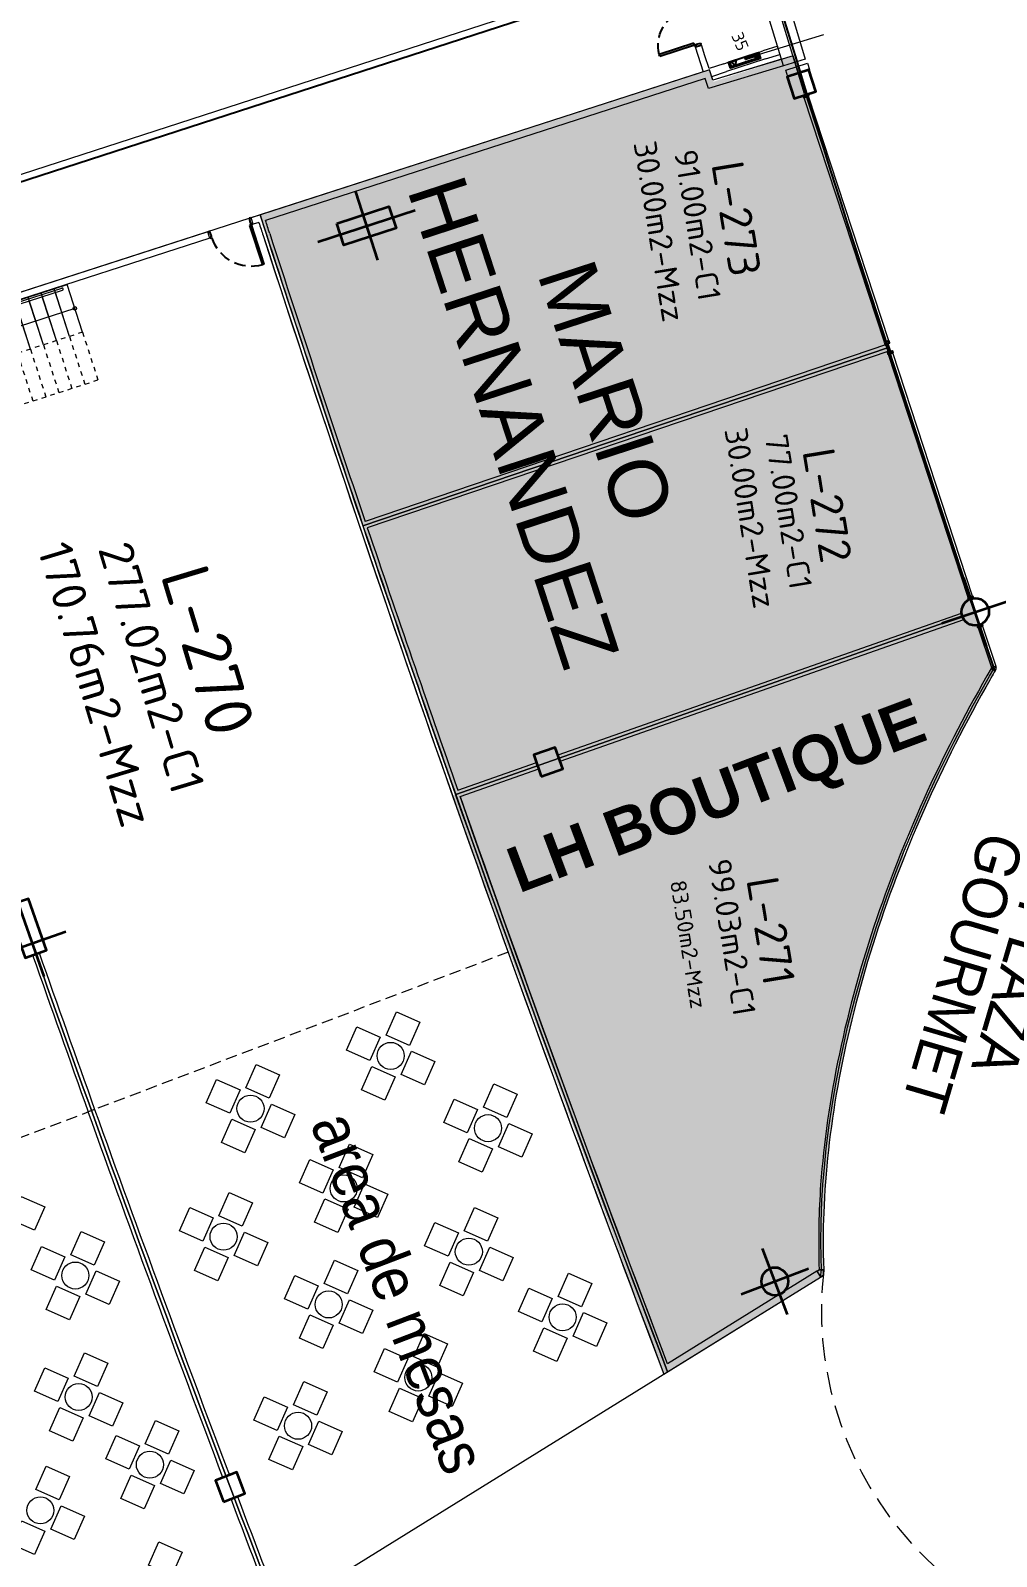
# Model space of a CAD drawing. Header units: metres. Extents: x 2 to 659295185, y -28 to 1124222152.
# Drawn here: x 655462.6 to 655483.79, y 1126306.41 to 1126339.88 of the extents above; entities that cross this region are included whole.
import ezdxf
from ezdxf.enums import TextEntityAlignment as Align

# ---------------------------------------------------------------- set-up
doc = ezdxf.new("R2010")
doc.units = ezdxf.units.M
doc.header["$MEASUREMENT"] = 0
for name, pattern in [('CCSM_C1_CUERPO CK$0$HIDDEN', [0.375, 0.25, -0.125]), ('CCSM_C1_CUERPO NS$0$CONTINUA', [0]), ('CCSM_C1_CUERPO NS$0$DASHED', [0.75, 0.5, -0.25]), ('CCSM_C1_CUERPO NS$0$HIDDEN2', [0.1875, 0.125, -0.0625]), ('CCSM_C1_CUERPO QR$0$CONTINUA', [0]), ('CCSM_C1_CUERPO QR$0$HIDDEN', [0.375, 0.25, -0.125]), ('CONTINUA', [0]), ('DASHDOT', [1, 0.5, -0.25, 0, -0.25]), ('HIDDEN', [0.375, 0.25, -0.125])]:
    doc.linetypes.add(name, pattern=pattern)
doc.layers.get('0').update_dxf_attribs({"linetype": 'CONTINUOUS'})
for name, color, linetype in [('CCSM_C1_CUERPO CK$0$A-LOCAL ID', 7, 'CONTINUOUS'), ('CCSM_C1_CUERPO CK$0$ID_Nº LOCAL', 7, 'CONTINUOUS'), ('CCSM_C1_CUERPO CK$0$ID_RUBRO', 7, 'CONTINUOUS'), ('CCSM_C1_CUERPO NS$0$A-FRENTE DE LOCAL', 4, 'CONTINUOUS'), ('CCSM_C1_CUERPO NS$0$A-LOCAL ID', 7, 'CONTINUOUS'), ('CCSM_C1_CUERPO NS$0$A-MARCOS LOCALES', 4, 'CONTINUOUS'), ('CCSM_C1_CUERPO NS$0$a-mobiliario', 8, 'CCSM_C1_CUERPO NS$0$HIDDEN2'), ('CCSM_C1_CUERPO NS$0$A-PARED', 2, 'CCSM_C1_CUERPO NS$0$CONTINUA'), ('CCSM_C1_CUERPO NS$0$A-PROYECCIONES', 5, 'CCSM_C1_CUERPO NS$0$DASHED'), ('CCSM_C1_CUERPO NS$0$ID_AREA EXACTA', 7, 'CONTINUOUS'), ('CCSM_C1_CUERPO NS$0$ID_Nº LOCAL', 7, 'CONTINUOUS'), ('CCSM_C1_CUERPO NS$0$ID_RUBRO', 7, 'CONTINUOUS'), ('CCSM_C1_CUERPO QR$0$A-EQUIPOS', 9, 'CONTINUOUS'), ('CCSM_C1_CUERPO QR$0$A-PARED', 2, 'CCSM_C1_CUERPO QR$0$CONTINUA'), ('CCSM_C1_CUERPO QR$0$A-PUERTA', 5, 'CCSM_C1_CUERPO QR$0$CONTINUA'), ('CCSM_C1_CUERPO QR$0$A_PROYECCION', 5, 'CONTINUOUS')]:
    doc.layers.add(name, color=color, linetype=linetype)
doc.layers.add('CCSM_C1_CUERPO NS$0$A-AREAS COMERCIALES', color=151, linetype='CONTINUOUS', plot=False)
doc.layers.add('CCSM_C1_CUERPO QR$0$A-AREAS COMERCIALES', color=151, linetype='CONTINUOUS', plot=False)
for name, color, linetype, lineweight in [('CCSM_C1_CUERPO QR$0$ENUMERACIÓN DE CAJETIN DE EXTINSIÓN', 8, 'CONTINUOUS', 0), ('CCSM_XREF ESTRUCTURA15$0$E-CA-COLUMNA', 2, 'CONTINUOUS', 35), ('CCSM_XREF ESTRUCTURA15$0$E-CQ-COLUMNA', 2, 'CONTINUOUS', 35), ('CCSM_XREF ESTRUCTURA15$0$E-CR-COLUMNA', 2, 'CONTINUOUS', 35), ('CCSM_XREF ESTRUCTURA15$0$E-CS-COLUMNA', 2, 'CONTINUOUS', 35), ('LOCALES ASIGNADOS', 41, 'DASHDOT', 0), ('LOCALES PROPIOS', 101, 'CONTINUA', 0), ('NOMBRES LOCATARIOS', 7, 'CONTINUA', 0), ('XREF ESCALERAS', 252, 'CONTINUOUS', 0)]:
    doc.layers.add(name, color=color, linetype=linetype, lineweight=lineweight)
doc.styles.add('CCSM_C1_CUERPO CK$0$ROMANS', font='romans__.ttf')
doc.styles.add('CCSM_C1_CUERPO CK$0$sigo', font='arial.ttf', dxfattribs={"width": 0.9})
doc.styles.add('CCSM_C1_CUERPO NS$0$ROMANS', font='romans__.ttf')
doc.styles.add('CCSM_C1_CUERPO NS$0$sigo', font='arial.ttf', dxfattribs={"width": 0.9})
doc.styles.add('CCSM_C1_CUERPO QR$0$ROMANS', font='romans__.ttf')
doc.styles.add('XX', font='')
doc.styles.get('XX').set_extended_font_data('Arial Black')

# ---------------------------------------------------------------- blocks, each defined once
blk = doc.blocks.new('CCSM_C1_CUERPO NS$0$MARCO LOCAL-COLUMNA')
for points in [[(-0.05, -0.05), (-0.05, 0), (0.05, 0), (0.05, -0.05)], [(-0.045, -0.045), (-0.045, -0.005), (0.045, -0.005), (0.045, -0.045)]]:
    blk.add_lwpolyline(points, close=True)
blk = doc.blocks.new('CCSM_C1_CUERPO NS$0$MARCO-PARED')
for points in [[(-0.14, 0.05), (-0.09, 0.05), (-0.09, -0.05), (-0.14, -0.05)], [(-0.135, 0.045), (-0.095, 0.045), (-0.095, -0.045), (-0.135, -0.045)], [(-0.075, 0.05), (-0.075, 0.045), (-0.085, 0.045), (-0.085, 0), (0.085, 0), (0.085, 0.045), (0.075, 0.045), (0.075, 0.05), (0.09, 0.05), (0.09, -0.005), (-0.09, -0.005), (-0.09, 0.05)], [(0.14, 0.05), (0.09, 0.05), (0.09, -0.05), (0.14, -0.05)], [(0.135, 0.045), (0.095, 0.045), (0.095, -0.045), (0.135, -0.045)]]:
    blk.add_lwpolyline(points, close=True)
blk = doc.blocks.new('CCSM_C1_CUERPO NS$0$IDENT LOCAL')
at = {"style": 'CCSM_C1_CUERPO NS$0$ROMANS'}
for tag, height, p in [('NºLOCAL', 0.7, (0, 2.404)), ('AREA-EXACTA', 0.5, (0, 1.7)), ('RUBRO', 0.35, (0, 0.85)), ('USO', 0.35, (0, 0))]:
    blk.add_attdef(tag, text='', height=height, dxfattribs=at).set_placement(p, align=Align.BOTTOM_CENTER)
blk = doc.blocks.new('CCSM_C1_CUERPO QR$0$P. Doble 180.15')
for p, q in [((-1.955, 0.8), (-1.915, 0.8)), ((-1.955, 0.8), (-1.955, 0)), ((-1.915, 0), (-1.915, 0.8)), ((-0.435, 0), (-0.435, 0.8)), ((-0.395, 0.8), (-0.435, 0.8)), ((-0.395, 0.8), (-0.395, 0)), ((-1.985, 0), (-1.96, 0)), ((-1.985, -0.015), (-1.985, 0)), ((-1.96, 0), (-1.96, -0.045)), ((-0.39, 0), (-0.39, -0.045)), ((-0.365, 0), (-0.39, 0)), ((-0.365, -0.015), (-0.365, 0)), ((-2, -0.015), (-1.985, -0.015)), ((-2, -0.015), (-2, -0.135)), ((-2, -0.135), (-1.985, -0.135)), ((-1.985, -0.135), (-1.985, -0.15)), ((-1.985, -0.15), (-1.96, -0.15)), ((-1.95, -0.045), (-1.96, -0.15)), ((-1.96, -0.045), (-1.95, -0.045)), ((-1.955, 0), (-1.915, 0)), ((-0.395, 0), (-0.435, 0)), ((-0.4, -0.045), (-0.39, -0.15)), ((-0.39, -0.045), (-0.4, -0.045)), ((-0.365, -0.15), (-0.39, -0.15)), ((-0.35, -0.015), (-0.365, -0.015)), ((-0.35, -0.135), (-0.365, -0.135)), ((-0.365, -0.135), (-0.365, -0.15)), ((-0.35, -0.015), (-0.35, -0.135))]:
    blk.add_line(p, q)
at = {"color": 8, "linetype": 'CCSM_C1_CUERPO QR$0$HIDDEN'}
for centre, radius, start, end in [((-1.955, 0.031), 0.77, 357.704, 86.9891), ((-0.376, -0.008), 0.81, 94.161, 179.4681)]:
    blk.add_arc(centre, radius, start, end, dxfattribs=at)
blk = doc.blocks.new('CCSM_C1_CUERPO QR$0$P.Der 100.15')
for p, q in [((-0.045, 0.91), (-0.085, 0.91)), ((-0.085, 0), (-0.085, 0.91)), ((-0.045, 0.91), (-0.045, 0)), ((-0.985, -0.015), (-0.985, 0)), ((-0.985, 0), (-0.96, 0)), ((-0.96, 0), (-0.96, -0.045)), ((-0.04, 0), (-0.04, -0.045)), ((-0.015, 0), (-0.04, 0)), ((-0.015, -0.015), (-0.015, 0)), ((-1, -0.015), (-0.985, -0.015)), ((-1, -0.135), (-0.985, -0.135)), ((-0.985, -0.135), (-0.985, -0.15)), ((-0.985, -0.15), (-0.96, -0.15)), ((-0.96, -0.045), (-0.95, -0.045)), ((-0.95, -0.045), (-0.96, -0.15)), ((-0.045, 0), (-0.085, 0)), ((-0.05, -0.045), (-0.04, -0.15)), ((-0.04, -0.045), (-0.05, -0.045)), ((-0.015, -0.15), (-0.04, -0.15)), ((0, -0.015), (-0.015, -0.015)), ((0, -0.135), (-0.015, -0.135)), ((-0.015, -0.135), (-0.015, -0.15))]:
    blk.add_line(p, q)
at = {"color": 8, "linetype": 'CCSM_C1_CUERPO QR$0$HIDDEN'}
blk.add_arc((-0.045, 0), 0.91, 92.5193, 180, dxfattribs=at)
blk = doc.blocks.new('CCSM_C1_CUERPO QR$0$CAJA DE MANGUERA')
for points in [[(0.444, 0.073), (0.473, -0.106), (0.44, -0.111), (0.417, 0.034), (-0.406, -0.1), (-0.382, -0.246), (-0.415, -0.251), (-0.444, -0.073)], [(0.417, 0.034), (0.44, -0.111), (-0.382, -0.246), (-0.406, -0.1)], [(0.299, 0.008), (0.393, -0.108), (0.246, -0.132)], [(-0.378, -0.123), (-0.288, -0.201), (-0.303, -0.111), (-0.363, -0.214)]]:
    blk.add_lwpolyline(points, close=True)
for points in [[(-0.295, -0.156), (-0.019, -0.111), (-0.012, -0.152)], [(-0.248, -0.149), (-0.241, -0.193)], [(-0.196, -0.14), (-0.189, -0.185)], [(-0.151, -0.133), (-0.144, -0.177)], [(-0.107, -0.125), (-0.1, -0.17)], [(-0.062, -0.118), (-0.055, -0.163)]]:
    blk.add_lwpolyline(points)
blk = doc.blocks.new('CCSM_XREF ESTRUCTURA15$0$CCSM_COLUM REDONDA')
at = {"color": 5}
for p, q in [((0, 0.774), (0, -0.774)), ((-0.789, 0), (0.789, 0))]:
    blk.add_line(p, q, dxfattribs=at)
blk.add_circle((0, 0), 0.3)
blk = doc.blocks.new('CCSM_XREF ESTRUCTURA15$0$CCSM_COLUMNA REC')
at = {"layer": 'CCSM_XREF ESTRUCTURA15$0$E-CA-COLUMNA'}
blk.add_lwpolyline([(-0.25, -0.25), (0.25, -0.25), (0.25, 0.25), (-0.25, 0.25)], close=True, dxfattribs=at)
blk = doc.blocks.new('CCSM_XREF ESTRUCTURA15$0$COLUM REC 120x50 mid')
at = {"color": 5}
for p, q in [((0, 1.124), (0, -1.124)), ((-0.789, 0), (0.789, 0))]:
    blk.add_line(p, q, dxfattribs=at)
at = {"color": 2}
blk.add_lwpolyline([(-0.25, 0.6), (-0.25, -0.6), (0.25, -0.6), (0.25, 0.6)], close=True, dxfattribs=at)
blk = doc.blocks.new('CCSM_XREF ESTRUCTURA15$0$COL REC 120X50')
at = {"color": 5}
for p, q in [((0, -0.789), (0, 0.789)), ((-1.474, 0), (0.774, 0))]:
    blk.add_line(p, q, dxfattribs=at)
blk.add_lwpolyline([(-0.95, -0.25), (0.25, -0.25), (0.25, 0.25), (-0.95, 0.25)], close=True)
blk = doc.blocks.new('CCSM_C1_CUERPO CK$0$IDENT LOCAL')
at = {"style": 'CCSM_C1_CUERPO CK$0$ROMANS'}
for tag, height, p in [('AREA-EXACTA', 0.5, (0.869, 0.18)), ('NºLOCAL', 0.7, (1.954, 0.057)), ('RUBRO', 0.35, (0, 0)), ('USO', 0.35, (-0.839, -0.137))]:
    blk.add_attdef(tag, text='', height=height, rotation=279.3085, dxfattribs=at).set_placement(p, align=Align.BOTTOM_CENTER)
blk = doc.blocks.new('stairs')
at = {"layer": 'XREF ESCALERAS'}
for p, q in [((655586.147, 1126406.541), (655586.147, 1126404.035)), ((655586.147, 1126406.541), (655588.347, 1126406.541)), ((655586.147, 1126406.541), (655586.147, 1126404.035)), ((655586.147, 1126406.541), (655588.347, 1126406.541)), ((655586.187, 1126406.501), (655586.147, 1126406.541)), ((655586.237, 1126406.541), (655588.257, 1126406.541)), ((655587.247, 1126405.441), (655587.247, 1126406.541)), ((655587.247, 1126405.441), (655587.247, 1126406.541)), ((655588.307, 1126406.501), (655588.347, 1126406.541)), ((655588.347, 1126406.541), (655588.347, 1126402.141)), ((655588.347, 1126406.541), (655588.347, 1126402.141)), ((655586.187, 1126406.501), (655588.307, 1126406.501)), ((655586.187, 1126406.501), (655586.187, 1126404.035)), ((655586.237, 1126406.451), (655588.257, 1126406.451)), ((655586.237, 1126406.451), (655586.237, 1126404.057)), ((655587.247, 1126405.441), (655586.237, 1126406.451)), ((655587.247, 1126405.441), (655588.257, 1126406.451)), ((655588.257, 1126406.451), (655588.257, 1126402.274)), ((655588.307, 1126406.501), (655588.307, 1126402.275)), ((655587.797, 1126402.141), (655587.797, 1126405.991)), ((655586.147, 1126405.441), (655586.187, 1126405.441)), ((655586.147, 1126405.441), (655588.347, 1126405.441)), ((655586.237, 1126405.441), (655588.257, 1126405.441)), ((655587.247, 1126404.376), (655587.247, 1126405.441)), ((655587.247, 1126404.376), (655587.247, 1126405.441)), ((655588.307, 1126405.441), (655588.347, 1126405.441)), ((655586.187, 1126405.141), (655586.147, 1126405.141)), ((655587.247, 1126405.141), (655586.147, 1126405.141)), ((655587.247, 1126405.141), (655586.237, 1126405.141)), ((655587.247, 1126405.141), (655588.257, 1126405.141)), ((655587.247, 1126405.141), (655588.347, 1126405.141)), ((655588.307, 1126405.141), (655588.347, 1126405.141)), ((655586.187, 1126404.841), (655586.147, 1126404.841)), ((655587.247, 1126404.841), (655586.147, 1126404.841)), ((655586.187, 1126404.541), (655586.147, 1126404.541)), ((655587.247, 1126404.541), (655586.147, 1126404.541)), ((655587.247, 1126404.841), (655586.237, 1126404.841)), ((655587.247, 1126404.541), (655586.237, 1126404.541)), ((655587.247, 1126404.841), (655588.257, 1126404.841)), ((655587.247, 1126404.841), (655588.347, 1126404.841)), ((655587.247, 1126404.541), (655588.257, 1126404.541)), ((655587.247, 1126404.541), (655588.347, 1126404.541)), ((655588.307, 1126404.841), (655588.347, 1126404.841)), ((655588.307, 1126404.541), (655588.347, 1126404.541)), ((655586.187, 1126404.241), (655586.147, 1126404.241)), ((655587.247, 1126404.241), (655586.147, 1126404.241)), ((655587.247, 1126404.241), (655586.237, 1126404.241)), ((655587.247, 1126404.241), (655588.257, 1126404.241)), ((655587.247, 1126404.241), (655588.347, 1126404.241)), ((655588.307, 1126404.241), (655588.347, 1126404.241)), ((655587.247, 1126403.941), (655588.257, 1126403.941)), ((655587.247, 1126403.941), (655588.347, 1126403.941)), ((655588.307, 1126403.941), (655588.347, 1126403.941)), ((655587.247, 1126403.641), (655588.257, 1126403.641)), ((655587.247, 1126403.641), (655588.347, 1126403.641)), ((655588.307, 1126403.641), (655588.347, 1126403.641)), ((655587.247, 1126403.341), (655588.257, 1126403.341)), ((655587.247, 1126403.341), (655588.347, 1126403.341)), ((655588.307, 1126403.341), (655588.347, 1126403.341)), ((655587.247, 1126403.041), (655588.257, 1126403.041)), ((655587.247, 1126403.041), (655588.347, 1126403.041)), ((655588.307, 1126403.041), (655588.347, 1126403.041)), ((655587.247, 1126402.741), (655588.257, 1126402.741)), ((655587.247, 1126402.741), (655588.347, 1126402.741)), ((655588.307, 1126402.741), (655588.347, 1126402.741)), ((655587.247, 1126402.441), (655588.257, 1126402.441)), ((655587.247, 1126402.441), (655588.347, 1126402.441)), ((655588.307, 1126402.441), (655588.347, 1126402.441)), ((655587.247, 1126402.141), (655588.347, 1126402.141)), ((655587.247, 1126402.141), (655588.347, 1126402.141))]:
    blk.add_line(p, q, dxfattribs=at)
at = {"layer": 'XREF ESCALERAS', "linetype": 'CCSM_C1_CUERPO CK$0$HIDDEN', "ltscale": 0.02}
for p, q in [((655587.247, 1126402.141), (655587.247, 1126404.376)), ((655587.247, 1126402.141), (655587.247, 1126404.376)), ((655586.147, 1126404.035), (655586.147, 1126404.032)), ((655586.187, 1126403.941), (655586.147, 1126403.941)), ((655586.187, 1126404.035), (655586.187, 1126404.043)), ((655586.187, 1126403.641), (655586.147, 1126403.641)), ((655586.187, 1126403.341), (655586.147, 1126403.341)), ((655586.187, 1126403.041), (655586.147, 1126403.041)), ((655586.187, 1126402.741), (655586.147, 1126402.741)), ((655586.187, 1126402.441), (655586.147, 1126402.441))]:
    blk.add_line(p, q, dxfattribs=at)
at = {"layer": 'XREF ESCALERAS', "linetype": 'HIDDEN', "ltscale": 0.02}
for p, q in [((655586.147, 1126404.035), (655586.147, 1126402.141)), ((655587.247, 1126403.941), (655586.147, 1126403.941)), ((655587.247, 1126403.641), (655586.147, 1126403.641)), ((655587.247, 1126403.341), (655586.147, 1126403.341)), ((655587.247, 1126403.041), (655586.147, 1126403.041)), ((655587.247, 1126402.741), (655586.147, 1126402.741)), ((655587.247, 1126402.441), (655586.147, 1126402.441)), ((655587.247, 1126402.141), (655586.147, 1126402.141)), ((655587.247, 1126402.141), (655586.147, 1126402.141))]:
    blk.add_line(p, q, dxfattribs=at)
at = {"layer": 'XREF ESCALERAS', "linetype": 'CCSM_C1_CUERPO CK$0$HIDDEN', "ltscale": 0.02}
blk.add_lwpolyline([(655587.797, 1126405.991), (655586.697, 1126405.991), (655586.697, 1126404.541), (655586.585, 1126404.861), (655586.697, 1126404.862)], dxfattribs=at)
at = {"layer": 'XREF ESCALERAS'}
blk.add_lwpolyline([(655585.973, 1126403.983), (655586.636, 1126404.168), (655586.594, 1126404.565), (655586.802, 1126403.885), (655586.771, 1126404.266), (655587.451, 1126404.424)], dxfattribs=at)
blk.add_circle((655587.797, 1126402.141), 0.0379, dxfattribs=at)
blk.add_circle((655587.797, 1126402.141), 0.0379, dxfattribs=at)
blk.add_arc((655588.282, 1126402.276), 0.0251, 184.3725, 356.1588, dxfattribs=at)

msp = doc.modelspace()

# ---------------------------------------------------------------- hatches: boundary and pattern name
at = {"layer": 'LOCALES ASIGNADOS'}
h = msp.add_hatch(color=256, dxfattribs=at)
edge = h.paths.add_edge_path()
edge.add_arc((219491.1056, 1054914.3756), 441878.9229, 9.308049718, 9.309563548, ccw=False)
edge.add_line((655551.8097, 1126384.9626), (655564.5398, 1126387.0492))
edge.add_line((655564.5398, 1126387.0492), (655562.5867, 1126398.9652))
edge.add_line((655562.5867, 1126398.9652), (655552.3922, 1126397.2942))
edge.add_line((655552.3922, 1126397.2942), (655552.4569, 1126396.8995))
edge.add_line((655552.4569, 1126396.8995), (655549.9212, 1126396.4839))
msp.add_hatch(color=256, dxfattribs=at).paths.add_polyline_path([(655480.928, 1126319.3494), (655481.081, 1126319.8492), (655481.3572, 1126320.674), (655481.5518, 1126321.2087), (655481.7209, 1126321.6482), (655481.8232, 1126322.1689), (655482.0384, 1126322.4213), (655482.3332, 1126323.0889), (655482.5763, 1126323.6091), (655482.8795, 1126324.2245), (655483.2606, 1126324.9529), (655483.7584, 1126325.8395), (655483.7221, 1126325.9187), (655483.3213, 1126327.1295), (655471.8554, 1126323.1), (655476.4942, 1126310.4109), (655479.9259, 1126312.5372), (655479.9999, 1126312.583), (655479.9964, 1126312.693), (655479.9925, 1126312.8219), (655479.9908, 1126313.7552), (655480.0303, 1126314.5608), (655480.0933, 1126315.2618), (655480.1932, 1126316.0457), (655480.2975, 1126316.6894), (655480.4893, 1126317.652), (655480.7073, 1126318.5564)])
at = {"layer": 'LOCALES PROPIOS'}
h = msp.add_hatch(color=101, dxfattribs=at)
edge = h.paths.add_edge_path()
edge.add_line((655481.4213, 1126332.9275), (655479.3252, 1126339.3276))
edge.add_line((655479.3252, 1126339.3276), (655477.5786, 1126338.7588))
edge.add_line((655477.5786, 1126338.7588), (655477.4935, 1126339.0201))
edge.add_line((655477.4935, 1126339.0201), (655467.6362, 1126335.8376))
edge.add_arc((655959.206, 1126494.7654), 516.6226, 197.916357, 198.712714)
edge.add_line((655469.8925, 1126329.0209), (655481.4213, 1126332.9275))
h = msp.add_hatch(color=101, dxfattribs=at)
edge = h.paths.add_edge_path()
edge.add_line((655483.3213, 1126327.1295), (655481.4213, 1126332.9275))
edge.add_line((655481.4213, 1126332.9275), (655469.8925, 1126329.0209))
edge.add_arc((655973.0303, 1126499.2563), 531.1569, 198.693121, 199.365895)
edge.add_line((655471.9261, 1126323.1248), (655483.3213, 1126327.1295))

# ---------------------------------------------------------------- linework, layer by layer
msp.add_lwpolyline([(655472.4952, 1126362.9723), (655472.7844, 1126363.0519), (655474.2868, 1126357.1376), (655475.8604, 1126351.2686), (655478.5703, 1126341.8161), (655433.7746, 1126327.2805), (655426.8801, 1126350.4178), (655472.4952, 1126362.9723)])
at = {"color": 43}
for centre, radius, start, end in [((655997.2224, 1126507.114), 530.441, 190.954017, 198.762625), ((655997.2224, 1126507.114), 530.441, 190.954017, 198.762625), ((655909.8035, 1126471.5342), 450.282, 188.447695, 198.880651), ((655909.8035, 1126471.5342), 450.282, 188.447695, 198.880651)]:
    msp.add_arc(centre, radius, start, end, dxfattribs=at)
at = {"layer": 'CCSM_C1_CUERPO NS$0$A-AREAS COMERCIALES', "lineweight": 5}
for points in [[(655481.4213, 1126332.9275), (655479.3246, 1126339.3274), (655477.5664, 1126338.796), (655477.4913, 1126339.0194), (655467.6362, 1126335.8376, 0.003474), (655469.8925, 1126329.0209)], [(655476.5739, 1126310.4603, -0.0131207), (655467.6362, 1126335.8376), (655458.2684, 1126332.8156, 0.0136603), (655468.0327, 1126305.1682)], [(655483.3213, 1126327.1295), (655481.4213, 1126332.9275), (655469.8925, 1126329.0209, 0.0029355), (655471.9261, 1126323.1248)], [(655468.0327, 1126305.1682, -0.0136603), (655458.2684, 1126332.8156), (655446.8587, 1126329.0974, 0.0216833), (655457.8825, 1126298.8792)]]:
    msp.add_lwpolyline(points, format="xyb", close=True, dxfattribs=at)
msp.add_lwpolyline([(655483.7301, 1126325.8819), (655483.3212, 1126327.1295), (655471.9261, 1126323.1248), (655472.7213, 1126320.884), (655473.2264, 1126319.4769), (655473.7137, 1126318.1315), (655474.6252, 1126315.6459), (655475.5065, 1126313.2796), (655476.4606, 1126310.7571), (655476.5739, 1126310.4603), (655479.9259, 1126312.5372), (655479.9461, 1126312.6966), (655479.9398, 1126312.976), (655479.9368, 1126313.3145), (655479.9414, 1126313.7386), (655479.9589, 1126314.2137), (655479.9808, 1126314.5712), (655480.0109, 1126314.9419), (655480.0531, 1126315.3562), (655480.1172, 1126315.8687), (655480.196, 1126316.3922), (655480.2684, 1126316.8114), (655480.3773, 1126317.3687), (655480.5224, 1126318.0206), (655480.6839, 1126318.6629), (655480.9247, 1126319.5114), (655481.1517, 1126320.2268), (655481.3804, 1126320.887), (655481.578, 1126321.4185), (655481.7611, 1126321.8845), (655481.9481, 1126322.3376), (655482.111, 1126322.7157), (655482.2875, 1126323.1101), (655482.5222, 1126323.6121), (655482.8571, 1126324.29), (655483.2754, 1126325.0813), (655483.6349, 1126325.7189), (655483.7301, 1126325.8819)], close=True, dxfattribs=at)
at = {"layer": 'CCSM_C1_CUERPO NS$0$A-FRENTE DE LOCAL', "lineweight": 5}
for p, q in [((655481.3301, 1126333.045), (655479.5719, 1126338.4088)), ((655481.4252, 1126333.0761), (655479.6669, 1126338.4398)), ((655483.1637, 1126327.4462), (655481.4173, 1126332.7789)), ((655483.2587, 1126327.4774), (655481.5124, 1126332.8101)), ((655483.384, 1126326.7816), (655483.6739, 1126325.908)), ((655483.4789, 1126326.8131), (655483.7688, 1126325.9395))]:
    msp.add_line(p, q, dxfattribs=at)
for points, knots in [([(655483.672, 1126325.8898), (655482.6474, 1126324.1332), (655481.7928, 1126322.2724), (655480.4817, 1126318.4146), (655480.061, 1126316.4194), (655479.889, 1126313.9793), (655479.8759, 1126313.4121), (655479.8961, 1126312.6952)], [7.87914803, 7.87914803, 7.87914803, 7.87914803, 8.21414913, 8.21414913, 8.57600453, 8.57600453, 8.68890175, 8.68890175, 8.68890175, 8.68890175]), ([(655483.7584, 1126325.8395), (655483.7073, 1126325.7524), (655483.6295, 1126325.6172), (655482.4857, 1126323.5943), (655481.6219, 1126321.6072), (655480.4116, 1126317.68), (655480.0641, 1126315.7412), (655479.9822, 1126313.5559), (655479.9809, 1126313.1704), (655479.9962, 1126312.698)], [7.87667534, 7.87667534, 7.87667534, 7.87667534, 7.90233065, 7.90233065, 8.25902978, 8.25902978, 8.61572892, 8.61572892, 8.69379514, 8.69379514, 8.69379514, 8.69379514])]:
    msp.add_open_spline(points, degree=3, knots=knots, dxfattribs=at)
at = {"layer": 'CCSM_C1_CUERPO NS$0$A-MARCOS LOCALES', "lineweight": 5}
for points in [[(655483.6739, 1126325.908), (655483.672, 1126325.8898), (655483.7584, 1126325.8395), (655483.7862, 1126325.887), (655483.7688, 1126325.9395), (655483.6739, 1126325.908)], [(655479.8469, 1126312.6647), (655479.9259, 1126312.5372), (655479.9999, 1126312.583), (655479.9962, 1126312.698), (655479.8961, 1126312.6952), (655479.8469, 1126312.6647)]]:
    msp.add_lwpolyline(points, dxfattribs=at)
for points in [[(655483.6785, 1126325.9042), (655483.6773, 1126325.8925), (655483.7566, 1126325.8463), (655483.7807, 1126325.8876), (655483.7656, 1126325.9331)], [(655479.8538, 1126312.6631), (655479.9275, 1126312.5441), (655479.9948, 1126312.5857), (655479.9914, 1126312.6929), (655479.8976, 1126312.6902)]]:
    msp.add_lwpolyline(points, close=True, dxfattribs=at)
at = {"layer": 'CCSM_C1_CUERPO NS$0$a-mobiliario', "linetype": 'Continuous', "lineweight": 5}
for points in [[(655470.6262, 1126318.3593), (655471.1383, 1126318.1326), (655470.9116, 1126317.6205), (655470.3995, 1126317.8472)], [(655469.7576, 1126318.0285), (655470.2697, 1126317.8019), (655470.0431, 1126317.2898), (655469.531, 1126317.5164)], [(655470.957, 1126317.4907), (655471.469, 1126317.2641), (655471.2424, 1126316.752), (655470.7303, 1126316.9786)], [(655467.5517, 1126317.203), (655468.0637, 1126316.9763), (655467.8371, 1126316.4642), (655467.325, 1126316.6909)], [(655470.0884, 1126317.1599), (655470.6005, 1126316.9333), (655470.3738, 1126316.4212), (655469.8617, 1126316.6478)], [(655466.6831, 1126316.8722), (655467.1952, 1126316.6455), (655466.9685, 1126316.1335), (655466.4564, 1126316.3601)], [(655472.7613, 1126316.7738), (655473.2734, 1126316.5472), (655473.0468, 1126316.0351), (655472.5347, 1126316.2617)], [(655467.8824, 1126316.3344), (655468.3945, 1126316.1077), (655468.1679, 1126315.5957), (655467.6558, 1126315.8223)], [(655471.8927, 1126316.443), (655472.4048, 1126316.2164), (655472.1782, 1126315.7043), (655471.6661, 1126315.9309)], [(655467.0138, 1126316.0036), (655467.5259, 1126315.777), (655467.2993, 1126315.2649), (655466.7872, 1126315.4915)], [(655473.0921, 1126315.9052), (655473.6042, 1126315.6786), (655473.3775, 1126315.1665), (655472.8654, 1126315.3931)], [(655472.2235, 1126315.5745), (655472.7356, 1126315.3478), (655472.509, 1126314.8357), (655471.9969, 1126315.0624)], [(655469.596, 1126315.4513), (655470.1081, 1126315.2246), (655469.8814, 1126314.7125), (655469.3693, 1126314.9392)], [(655468.7274, 1126315.1205), (655469.2395, 1126314.8938), (655469.0129, 1126314.3818), (655468.5008, 1126314.6084)], [(655469.9268, 1126314.5827), (655470.4388, 1126314.356), (655470.2122, 1126313.844), (655469.7001, 1126314.0706)], [(655462.3989, 1126314.3036), (655462.9109, 1126314.077), (655462.6843, 1126313.5649), (655462.1722, 1126313.7915)], [(655466.9601, 1126314.3928), (655467.4722, 1126314.1661), (655467.2456, 1126313.654), (655466.7335, 1126313.8807)], [(655469.0582, 1126314.2519), (655469.5703, 1126314.0253), (655469.3436, 1126313.5132), (655468.8315, 1126313.7398)], [(655466.0916, 1126314.062), (655466.6037, 1126313.8353), (655466.377, 1126313.3233), (655465.8649, 1126313.5499)], [(655472.3402, 1126314.0629), (655472.8523, 1126313.8363), (655472.6256, 1126313.3242), (655472.1135, 1126313.5508)], [(655463.7096, 1126313.5408), (655464.2217, 1126313.3142), (655463.995, 1126312.8021), (655463.4829, 1126313.0287)], [(655467.2909, 1126313.5242), (655467.803, 1126313.2975), (655467.5763, 1126312.7855), (655467.0643, 1126313.0121)], [(655471.4716, 1126313.7321), (655471.9837, 1126313.5055), (655471.7571, 1126312.9934), (655471.245, 1126313.22)], [(655462.841, 1126313.2101), (655463.3531, 1126312.9834), (655463.1265, 1126312.4713), (655462.6144, 1126312.698)], [(655466.4223, 1126313.1934), (655466.9344, 1126312.9668), (655466.7078, 1126312.4547), (655466.1957, 1126312.6813)], [(655472.671, 1126313.1943), (655473.183, 1126312.9677), (655472.9564, 1126312.4556), (655472.4443, 1126312.6822)], [(655469.2657, 1126312.9066), (655469.7777, 1126312.68), (655469.5511, 1126312.1679), (655469.039, 1126312.3945)], [(655471.8024, 1126312.8636), (655472.3145, 1126312.6369), (655472.0878, 1126312.1248), (655471.5757, 1126312.3515)], [(655464.0403, 1126312.6723), (655464.5524, 1126312.4456), (655464.3258, 1126311.9335), (655463.8137, 1126312.1602)], [(655468.3971, 1126312.5758), (655468.9092, 1126312.3492), (655468.6825, 1126311.8371), (655468.1704, 1126312.0637)], [(655474.3965, 1126312.6257), (655474.9085, 1126312.399), (655474.6819, 1126311.8869), (655474.1698, 1126312.1136)], [(655463.1718, 1126312.3415), (655463.6839, 1126312.1149), (655463.4572, 1126311.6028), (655462.9451, 1126311.8294)], [(655473.5279, 1126312.2949), (655474.04, 1126312.0683), (655473.8133, 1126311.5562), (655473.3012, 1126311.7828)], [(655469.5964, 1126312.038), (655470.1085, 1126311.8114), (655469.8819, 1126311.2993), (655469.3698, 1126311.5259)], [(655468.7279, 1126311.7073), (655469.2399, 1126311.4806), (655469.0133, 1126310.9685), (655468.5012, 1126311.1952)], [(655474.7272, 1126311.7571), (655475.2393, 1126311.5305), (655475.0127, 1126311.0184), (655474.5006, 1126311.245)], [(655471.2311, 1126311.3031), (655471.7432, 1126311.0765), (655471.5166, 1126310.5644), (655471.0045, 1126310.791)], [(655473.8587, 1126311.4263), (655474.3707, 1126311.1997), (655474.1441, 1126310.6876), (655473.632, 1126310.9142)], [(655463.7821, 1126310.8758), (655464.2942, 1126310.6492), (655464.0675, 1126310.1371), (655463.5555, 1126310.3637)], [(655470.3626, 1126310.9724), (655470.8746, 1126310.7457), (655470.648, 1126310.2336), (655470.1359, 1126310.4603)], [(655462.9135, 1126310.545), (655463.4256, 1126310.3184), (655463.199, 1126309.8063), (655462.6869, 1126310.033)], [(655468.5953, 1126310.2446), (655469.1074, 1126310.018), (655468.8807, 1126309.5059), (655468.3686, 1126309.7325)], [(655471.5619, 1126310.4346), (655472.074, 1126310.2079), (655471.8473, 1126309.6958), (655471.3353, 1126309.9225)], [(655464.1129, 1126310.0072), (655464.625, 1126309.7806), (655464.3983, 1126309.2685), (655463.8862, 1126309.4952)], [(655467.7267, 1126309.9139), (655468.2388, 1126309.6872), (655468.0121, 1126309.1751), (655467.5001, 1126309.4018)], [(655470.6933, 1126310.1038), (655471.2054, 1126309.8771), (655470.9788, 1126309.3651), (655470.4667, 1126309.5917)], [(655463.2443, 1126309.6765), (655463.7564, 1126309.4498), (655463.5297, 1126308.9377), (655463.0177, 1126309.1644)], [(655465.3447, 1126309.3927), (655465.8568, 1126309.1661), (655465.6302, 1126308.654), (655465.1181, 1126308.8806)], [(655468.926, 1126309.3761), (655469.4381, 1126309.1494), (655469.2115, 1126308.6373), (655468.6994, 1126308.864)], [(655464.4761, 1126309.0619), (655464.9882, 1126308.8353), (655464.7616, 1126308.3232), (655464.2495, 1126308.5498)], [(655468.0575, 1126309.0453), (655468.5696, 1126308.8186), (655468.3429, 1126308.3066), (655467.8308, 1126308.5332)], [(655465.6755, 1126308.5241), (655466.1876, 1126308.2975), (655465.9609, 1126307.7854), (655465.4488, 1126308.012)], [(655462.9434, 1126308.3894), (655463.4555, 1126308.1627), (655463.2289, 1126307.6507), (655462.7168, 1126307.8773)], [(655464.8069, 1126308.1934), (655465.319, 1126307.9667), (655465.0924, 1126307.4546), (655464.5803, 1126307.6813)], [(655463.2742, 1126307.5208), (655463.7863, 1126307.2942), (655463.5596, 1126306.7821), (655463.0476, 1126307.0087)], [(655462.4056, 1126307.19), (655462.9177, 1126306.9634), (655462.6911, 1126306.4513), (655462.179, 1126306.678)], [(655465.4172, 1126306.7277), (655465.9293, 1126306.501), (655465.7027, 1126305.9889), (655465.1906, 1126306.2156)]]:
    msp.add_lwpolyline(points, close=True, dxfattribs=at)
for centre in [(655470.5, 1126317.3902), (655467.4255, 1126316.2339), (655472.6351, 1126315.8048), (655469.4698, 1126314.4822), (655466.834, 1126313.4237), (655472.214, 1126313.0939), (655463.5834, 1126312.5718), (655469.1395, 1126311.9376), (655474.2703, 1126311.6566), (655471.1049, 1126310.3341), (655463.6559, 1126309.9068), (655468.4691, 1126309.2756), (655465.2185, 1126308.4237), (655462.8173, 1126307.4204)]:
    msp.add_circle(centre, 0.2966, dxfattribs=at)
at = {"layer": 'CCSM_C1_CUERPO NS$0$A-PARED', "lineweight": 5}
msp.add_line((655481.3978, 1126332.9992), (655481.4445, 1126332.8567), dxfattribs=at)
at = {"layer": 'CCSM_C1_CUERPO NS$0$A-PARED', "linetype": 'Continuous', "lineweight": 5}
msp.add_line((655464.0074, 1126316.2133), (655463.8672, 1126316.16), dxfattribs=at)
at = {"layer": 'CCSM_C1_CUERPO NS$0$A-PARED', "lineweight": 5}
for points in [[(655479.2114, 1126338.8698), (655479.1678, 1126339.0134), (655479.6403, 1126339.1673), (655479.6868, 1126339.0247)], [(655481.3978, 1126332.9992), (655469.9393, 1126329.1159)], [(655481.4445, 1126332.8567), (655469.9874, 1126328.9738)], [(655474.1697, 1126323.9931), (655483.0223, 1126327.1042)], [(655474.2195, 1126323.8516), (655483.0719, 1126326.9627)], [(655471.9719, 1126323.2207), (655473.698, 1126323.8273)], [(655472.0217, 1126323.0792), (655473.7478, 1126323.6858)]]:
    msp.add_lwpolyline(points, dxfattribs=at)
for points in [[(655467.7032, 1126335.385, 0.0122795), (655476.4942, 1126310.4109), (655479.9259, 1126312.5372)], [(655479.8469, 1126312.6647), (655476.5699, 1126310.6343, -0.0061463), (655472.0217, 1126323.0792), (655473.7478, 1126323.6858)]]:
    msp.add_lwpolyline(points, format="xyb", dxfattribs=at)
at = {"layer": 'CCSM_C1_CUERPO NS$0$A-PARED', "linetype": 'Continuous', "lineweight": 5}
for points in [[(655462.6466, 1126319.5987, 0.0005426), (655463.8672, 1126316.16, 0.0017202)], [(655462.7882, 1126319.6484, 0.0005397), (655464.0074, 1126316.2133, 0.0017201)]]:
    msp.add_lwpolyline(points, format="xyb", dxfattribs=at)
at = {"layer": 'CCSM_C1_CUERPO NS$0$A-PARED', "color": 7, "linetype": 'Continuous', "lineweight": 5}
for points in [[(655466.821, 1126308.1396, -0.0039807), (655463.8672, 1126316.16)], [(655464.0074, 1126316.2133, 0.003982), (655466.9614, 1126308.1926, 0.003982)], [(655467.9678, 1126305.128, -0.001268), (655466.9978, 1126307.6719, -0.001268)], [(655467.1381, 1126307.7249, 0.0012547), (655468.0976, 1126305.2084)]]:
    msp.add_lwpolyline(points, format="xyb", dxfattribs=at)
at = {"layer": 'CCSM_C1_CUERPO NS$0$A-PARED', "lineweight": 5}
for centre, radius, start, end in [((655980.4715, 1126501.848), 539.1115, 197.953286, 197.985293), ((655459.1246, 1126332.7797), 9.1154, 16.91207, 18.80273), ((655980.4715, 1126501.848), 539.1115, 197.985293, 200.753176), ((655980.4715, 1126501.848), 538.9615, 197.985278, 198.692599), ((655980.4715, 1126501.848), 538.9615, 198.708545, 199.355515), ((655980.4715, 1126501.848), 538.9615, 199.371461, 200.74996)]:
    msp.add_arc(centre, radius, start, end, dxfattribs=at)
at = {"layer": 'CCSM_C1_CUERPO NS$0$A-PROYECCIONES', "lineweight": 5}
msp.add_arc((655487.5668, 1126311.815), 7.6212, 173.38452, 265.28534, dxfattribs=at)
at = {"layer": 'CCSM_C1_CUERPO QR$0$A-AREAS COMERCIALES', "lineweight": 5}
msp.add_lwpolyline([(655433.7748, 1126327.2805, -0.010518), (655426.8801, 1126350.4178), (655462.2403, 1126360.1499, 0.0057818), (655465.6754, 1126348.2104), (655475.8604, 1126351.2686, 0.0053286), (655478.5703, 1126341.8161)], format="xyb", close=True, dxfattribs=at)
at = {"layer": 'CCSM_C1_CUERPO QR$0$A-PARED', "lineweight": 5}
for p, q in [((655478.5741, 1126341.9751), (655433.8716, 1126327.4697)), ((655478.617, 1126341.8313), (655437.0938, 1126328.3576)), ((655477.3972, 1126338.8312), (655467.7536, 1126335.7177)), ((655467.6109, 1126335.6717), (655467.487, 1126335.6317)), ((655466.5358, 1126335.3246), (655458.8783, 1126332.8523))]:
    msp.add_line(p, q, dxfattribs=at)
for points in [[(655477.3928, 1126339.3293), (655477.3172, 1126339.5687), (655477.1745, 1126339.5226), (655477.3509, 1126338.9743)], [(655477.4836, 1126339.0504), (655477.3928, 1126339.3293)], [(655479.0699, 1126339.2524), (655477.5664, 1126338.796), (655477.5399, 1126338.8776)], [(655477.8086, 1126339.1554), (655477.9084, 1126339.1879), (655477.9514, 1126339.056), (655478.6075, 1126339.2698), (655478.5645, 1126339.4017), (655478.6643, 1126339.4342)], [(655478.7169, 1126339.2611), (655477.8647, 1126338.9833)], [(655478.9875, 1126339.5369), (655478.6643, 1126339.4342)], [(655478.7204, 1126339.2622), (655478.7204, 1126339.2621), (655479.0377, 1126339.3585)], [(655477.3509, 1126338.9743), (655467.4405, 1126335.7745)], [(655479.1135, 1126339.1088), (655477.4693, 1126338.6098), (655477.3972, 1126338.8312)], [(655477.8086, 1126339.1554), (655477.4836, 1126339.0504)], [(655477.54, 1126338.8777), (655477.8647, 1126338.9833)], [(655466.4893, 1126335.4673), (655458.8319, 1126332.995)]]:
    msp.add_lwpolyline(points, dxfattribs=at)
at = {"layer": 'CCSM_C1_CUERPO QR$0$A-PARED', "linetype": 'Continuous', "lineweight": 5}
for points in [[(655467.4865, 1126335.6333), (655467.4401, 1126335.7759)], [(655466.5361, 1126335.3237), (655466.4896, 1126335.4663)]]:
    msp.add_lwpolyline(points, dxfattribs=at)
at = {"layer": 'CCSM_C1_CUERPO QR$0$A_PROYECCION', "linetype": 'CCSM_C1_CUERPO QR$0$HIDDEN', "lineweight": 5}
msp.add_line((655473.0762, 1126319.6634), (655440.5685, 1126307.2962), dxfattribs=at)
at = {"layer": 'CCSM_XREF ESTRUCTURA15$0$E-CQ-COLUMNA', "color": 254, "lineweight": 5}
for p, q in [((655479.5729, 1126338.4942), (655478.9202, 1126340.6447)), ((655478.493, 1126339.3362), (655480.0027, 1126339.7944))]:
    msp.add_line(p, q, dxfattribs=at)
at = {"layer": 'CCSM_XREF ESTRUCTURA15$0$E-CR-COLUMNA', "lineweight": 5}
msp.add_lwpolyline([(655479.1135, 1126339.1088), (655478.7649, 1126340.2571), (655479.2434, 1126340.4023), (655479.5919, 1126339.254)], close=True, dxfattribs=at)

# ---------------------------------------------------------------- block references
at = {"layer": 'CCSM_C1_CUERPO CK$0$A-LOCAL ID', "lineweight": 5}
ref = msp.add_blockref('CCSM_C1_CUERPO CK$0$IDENT LOCAL', (655482.0205, 1126319.5216), dxfattribs=dict(at, xscale=0.749999999970134, yscale=0.749999999970134, zscale=0.749999999970134, rotation=253.5929508420542))
ref.add_attrib('NºLOCAL', 'PLAZA', dxfattribs={"layer": 'CCSM_C1_CUERPO CK$0$ID_Nº LOCAL', "color": 0, "height": 0.975, "rotation": 253.59295, "style": 'CCSM_C1_CUERPO CK$0$sigo', "width": 0.9}).set_placement((655483.4954, 1126319.0873), align=Align.BOTTOM_CENTER)
ref.add_attrib('RUBRO', 'GOURMET', dxfattribs={"layer": 'CCSM_C1_CUERPO CK$0$ID_RUBRO', "height": 0.975, "rotation": 253.59295, "style": 'CCSM_C1_CUERPO CK$0$sigo', "width": 0.9}).set_placement((655482.3049, 1126319.4378), align=Align.BOTTOM_CENTER)
at = {"layer": 'CCSM_C1_CUERPO NS$0$A-LOCAL ID', "lineweight": 5}
ref = msp.add_blockref('CCSM_C1_CUERPO NS$0$IDENT LOCAL', (655475.1573, 1126335.2763), dxfattribs=dict(at, rotation=279.3084512535203))
ref.add_attrib('AREA-EXACTA', '91.00m2-C1', dxfattribs={"layer": 'CCSM_C1_CUERPO NS$0$ID_AREA EXACTA', "height": 0.5, "rotation": 279.30845, "style": 'CCSM_C1_CUERPO NS$0$ROMANS'}).set_placement((655476.835, 1126335.5512), align=Align.BOTTOM_CENTER)
ref.add_attrib('RUBRO', '30.00m2-Mzz', dxfattribs={"layer": 'CCSM_C1_CUERPO NS$0$ID_RUBRO', "height": 0.5, "rotation": 279.30845, "style": 'CCSM_C1_CUERPO NS$0$ROMANS'}).set_placement((655475.9962, 1126335.4137), align=Align.BOTTOM_CENTER)
ref.add_attrib('NºLOCAL', 'L-273', dxfattribs={"layer": 'CCSM_C1_CUERPO NS$0$ID_Nº LOCAL', "height": 0.7, "rotation": 279.30845, "style": 'CCSM_C1_CUERPO NS$0$ROMANS'}).set_placement((655477.5299, 1126335.6651), align=Align.BOTTOM_CENTER)
ref = msp.add_blockref('CCSM_C1_CUERPO NS$0$IDENT LOCAL', (655477.1521, 1126328.9886), dxfattribs=dict(at, rotation=279.3084512535203))
ref.add_attrib('AREA-EXACTA', '77.00m2-C1', dxfattribs={"layer": 'CCSM_C1_CUERPO NS$0$ID_AREA EXACTA', "height": 0.5, "rotation": 279.30845, "style": 'CCSM_C1_CUERPO NS$0$ROMANS'}).set_placement((655478.8297, 1126329.2635), align=Align.BOTTOM_CENTER)
ref.add_attrib('RUBRO', '30.00m2-Mzz', dxfattribs={"layer": 'CCSM_C1_CUERPO NS$0$ID_RUBRO', "height": 0.5, "rotation": 279.30845, "style": 'CCSM_C1_CUERPO NS$0$ROMANS'}).set_placement((655477.9909, 1126329.126), align=Align.BOTTOM_CENTER)
ref.add_attrib('NºLOCAL', 'L-272', dxfattribs={"layer": 'CCSM_C1_CUERPO NS$0$ID_Nº LOCAL', "height": 0.7, "rotation": 279.30845, "style": 'CCSM_C1_CUERPO NS$0$ROMANS'}).set_placement((655479.5247, 1126329.3774), align=Align.BOTTOM_CENTER)
ref = msp.add_blockref('CCSM_C1_CUERPO NS$0$IDENT LOCAL', (655462.2386, 1126324.9988), dxfattribs=dict(at, xscale=1.49999999993404, yscale=1.49999999993404, zscale=1.49999999993404, rotation=286.7991568019174))
ref.add_attrib('AREA-EXACTA', '277.02m2-C1', dxfattribs={"layer": 'CCSM_C1_CUERPO NS$0$ID_AREA EXACTA', "height": 0.75, "rotation": 286.79916, "style": 'CCSM_C1_CUERPO NS$0$ROMANS'}).set_placement((655464.6797, 1126325.7358), align=Align.BOTTOM_CENTER)
ref.add_attrib('RUBRO', '170.76m2-Mzz', dxfattribs={"layer": 'CCSM_C1_CUERPO NS$0$ID_RUBRO', "height": 0.75, "rotation": 286.79916, "style": 'CCSM_C1_CUERPO NS$0$ROMANS'}).set_placement((655463.4591, 1126325.3673), align=Align.BOTTOM_CENTER)
ref.add_attrib('NºLOCAL', 'L-270', dxfattribs={"layer": 'CCSM_C1_CUERPO NS$0$ID_Nº LOCAL', "height": 1.05, "rotation": 286.79916, "style": 'CCSM_C1_CUERPO NS$0$ROMANS'}).set_placement((655465.691, 1126326.0411), align=Align.BOTTOM_CENTER)
ref = msp.add_blockref('CCSM_C1_CUERPO NS$0$IDENT LOCAL', (655475.9118, 1126319.6532), dxfattribs=dict(at, rotation=279.3084512535203))
ref.add_attrib('AREA-EXACTA', '99.03m2-C1', dxfattribs={"layer": 'CCSM_C1_CUERPO NS$0$ID_AREA EXACTA', "height": 0.5, "rotation": 279.30845, "style": 'CCSM_C1_CUERPO NS$0$ROMANS'}).set_placement((655477.5894, 1126319.9281), align=Align.BOTTOM_CENTER)
ref.add_attrib('RUBRO', '83.50m2-Mzz', dxfattribs={"layer": 'CCSM_C1_CUERPO NS$0$ID_RUBRO', "height": 0.35, "rotation": 279.30845, "style": 'CCSM_C1_CUERPO NS$0$ROMANS'}).set_placement((655476.7506, 1126319.7906), align=Align.BOTTOM_CENTER)
ref.add_attrib('NºLOCAL', 'L-271', dxfattribs={"layer": 'CCSM_C1_CUERPO NS$0$ID_Nº LOCAL', "height": 0.7, "rotation": 279.30845, "style": 'CCSM_C1_CUERPO NS$0$ROMANS'}).set_placement((655478.2844, 1126320.042), align=Align.BOTTOM_CENTER)
ref = msp.add_blockref('CCSM_C1_CUERPO NS$0$IDENT LOCAL', (655468.017, 1126311.1815), dxfattribs=dict(at, rotation=290.8894838363311))
ref.add_attrib('NºLOCAL', 'area de mesas', dxfattribs={"layer": 'CCSM_C1_CUERPO NS$0$ID_Nº LOCAL', "color": 0, "height": 1, "rotation": 290.88948, "style": 'CCSM_C1_CUERPO NS$0$sigo', "width": 0.9}).set_placement((655469.9322, 1126311.9125), align=Align.BOTTOM_CENTER)
at = {"layer": 'CCSM_C1_CUERPO NS$0$A-MARCOS LOCALES', "lineweight": 5}
for name, p, rotation in [('CCSM_C1_CUERPO NS$0$MARCO LOCAL-COLUMNA', (655479.6039, 1126338.4718), 18.03843174081193), ('CCSM_C1_CUERPO NS$0$MARCO-PARED', (655481.4213, 1126332.9275), 108.1439491632854), ('CCSM_C1_CUERPO NS$0$MARCO LOCAL-COLUMNA', (655483.2268, 1126327.4143), 198.1402656391601), ('CCSM_C1_CUERPO NS$0$MARCO LOCAL-COLUMNA', (655483.4157, 1126326.8448), 18.35431824923734)]:
    msp.add_blockref(name, p, dxfattribs=dict(at, rotation=rotation))
at = {"layer": 'CCSM_C1_CUERPO QR$0$A-EQUIPOS', "lineweight": 5, "xscale": 0.7667190466196107, "yscale": 0.7667190466196107, "zscale": 0.7667190466196107, "rotation": 188.7385370703079}
msp.add_blockref('CCSM_C1_CUERPO QR$0$CAJA DE MANGUERA', (655478.2795, 1126339.1629), dxfattribs=at)
at = {"layer": 'CCSM_C1_CUERPO QR$0$A-PUERTA', "lineweight": 5, "xscale": -1}
for name, p, rotation in [('CCSM_C1_CUERPO QR$0$P. Doble 180.15', (655477.282, 1126339.1895), 107.8929317831556), ('CCSM_C1_CUERPO QR$0$P.Der 100.15', (655467.4865, 1126335.6333), 198.0422975792316)]:
    msp.add_blockref(name, p, dxfattribs=dict(at, rotation=rotation))
at = {"layer": 'CCSM_XREF ESTRUCTURA15$0$E-CS-COLUMNA', "lineweight": 5}
for name, p, rotation in [('CCSM_XREF ESTRUCTURA15$0$CCSM_COLUMNA REC', (655479.5102, 1126338.7045), 198.0384319095497), ('CCSM_XREF ESTRUCTURA15$0$CCSM_COLUM REDONDA', (655483.3213, 1126327.1295), 108.3543183336082), ('CCSM_XREF ESTRUCTURA15$0$CCSM_COLUMNA REC', (655473.9545, 1126323.8377), 19.36351476489039), ('CCSM_XREF ESTRUCTURA15$0$COL REC 120X50', (655462.6333, 1126319.859), 289.349625122823), ('CCSM_XREF ESTRUCTURA15$0$CCSM_COLUMNA REC', (655466.9803, 1126307.9325), 20.68860962737053)]:
    msp.add_blockref(name, p, dxfattribs=dict(at, rotation=rotation))
at = {"layer": 'CCSM_XREF ESTRUCTURA15$0$E-CS-COLUMNA', "lineweight": 5, "xscale": -1}
for name, p, rotation in [('CCSM_XREF ESTRUCTURA15$0$COLUM REC 120x50 mid', (655469.9689, 1126335.5975), 108.0384330675565), ('CCSM_XREF ESTRUCTURA15$0$CCSM_COLUM REDONDA', (655478.9271, 1126312.4441), 200.6886094712392)]:
    msp.add_blockref(name, p, dxfattribs=dict(at, rotation=rotation))
at = {"layer": 'XREF ESCALERAS', "rotation": 107.8692850581429}
msp.add_blockref('stairs', (1928691.7705, 848004.673), dxfattribs=at)

# ---------------------------------------------------------------- texts
at = {"layer": 'CCSM_C1_CUERPO QR$0$ENUMERACIÓN DE CAJETIN DE EXTINSIÓN', "lineweight": 5, "insert": (655478.2093, 1126339.8783), "char_height": 0.26688, "width": 0.015658, "attachment_point": 1, "rotation": 292.60635, "style": 'CCSM_C1_CUERPO QR$0$ROMANS'}
msp.add_mtext('35', dxfattribs=at)
at = {"layer": 'NOMBRES LOCATARIOS', "style": 'XX'}
for s, insert, char_height, attachment_point, rotation in [('{\\fArial|b0|i0|c0|p34;\\C7;MARIO \\PHERNANDEZ}', (655475.8402, 1126332.1574, 540.0056), 1.283695, 2, 288.08579), ('{\\fArial|b1|i0|c0|p34;\\C7;LH BOUTIQUE}', (655481.9653, 1126325.2724, 420.665), 1, 3, 20.59631)]:
    msp.add_mtext_dynamic_manual_height_columns(s, width=12.716055, gutter_width=25, heights=[0], dxfattribs=dict(at, insert=insert, char_height=char_height, attachment_point=attachment_point, rotation=rotation))

doc.saveas('drawing.dxf')
